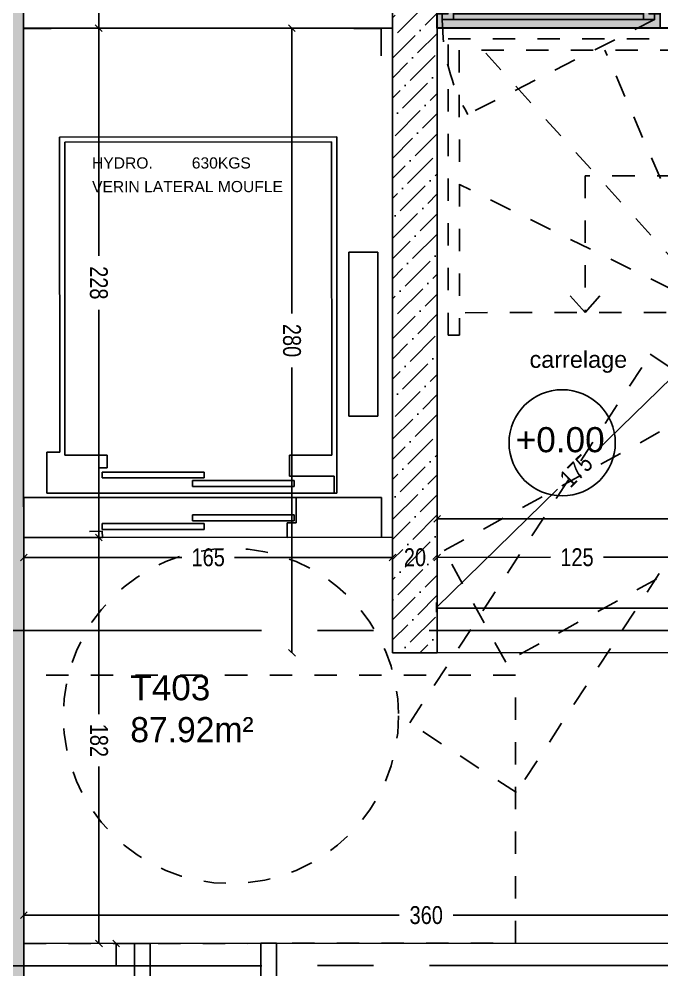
# Model space of a CAD drawing. Header units: millimetres. Extents: x -11.2 to 20.6, y -11.4 to 6.8.
# Drawn here: x 0.078 to 2.955, y -0.015 to 4.237 of the extents above; entities that cross this region are included whole.
import ezdxf

# ---------------------------------------------------------------- set-up
doc = ezdxf.new("R2010")
doc.units = ezdxf.units.MM
for name, pattern in [('AXESx2', [4, 2.5, -0.5, 0.5, -0.5]), ('CACHE', [0.375, 0.25, -0.125]), ('CHEMIN', [0.5, 0.3, -0.2]), ('INTERROMPU', [0.75, 0.5, -0.25])]:
    doc.linetypes.add(name, pattern=pattern)
doc.layers.get('Defpoints').update_dxf_attribs({"color": 1})
for name, color, linetype in [("02_AH_Files d'axes", 147, 'AXESx2'), ('02_AH_Structure Béton', 10, 'Continuous'), ('02_AH_Structure Béton_H', 11, 'Continuous'), ('02_AH_Structure_T', 14, 'INTERROMPU'), ('02_AH_Structure_V', 13, 'Continuous'), ('03_AH_Menuiseries Ext', 3, 'Continuous'), ('04_AH_Cloisons', 150, 'Continuous'), ('04_AH_Isolation', 2, 'Continuous'), ('05_AH_Equip. Techn', 217, 'Continuous'), ('07_AH_Côtes 50e', 7, 'Continuous'), ('07_AH_Perso-Symboles-...', 8, 'Continuous'), ('07_AH_Textes 50e', 7, 'Continuous')]:
    doc.layers.add(name, color=color, linetype=linetype)
doc.layers.add('07_AH_SHAB', color=130, linetype='Continuous', plot=False)
doc.layers.add('10_AH_PANTONE BLANC', color=7, linetype='Continuous', lineweight=0, true_color=0xffffff)
doc.styles.add('ARIAL', font='arial.ttf', dxfattribs={"width": 0.8})
doc.styles.get("Standard").update_dxf_attribs({"font": 'arial.ttf'})
doc.styles.add('Texte 1000', font='arial.ttf', dxfattribs={"height": 1.5})
doc.styles.add('Texte 50', font='arial.ttf', dxfattribs={"height": 0.075})
doc.dimstyles.new('B+B_50', dxfattribs={"dimscale": 0, "dimtxt": 0.08, "dimasz": 0.03, "dimexe": 0.015, "dimexo": 0.03, "dimgap": 0.05, "dimtad": 0, "dimdec": 0, "dimlfac": 100, "dimdsep": 46, "dimtxsty": 'ARIAL', "dimblk": 'OBLIQUE', "dimcen": 0, "dimse1": 1, "dimse2": 1, "dimadec": 0, "dimazin": 0, "dimtp": 5, "dimtm": 2, "dimtfac": 1, "dimtdec": 0, "dimtofl": 0, "dimtmove": 2, "dimatfit": 3, "dimldrblk": 'OBLIQUE', "dimfxl": 1, "dimtolj": 1, "dimarcsym": 0})
pattern_1 = [(45.0186991, (-4278.322744, -90.391835), (0.03363566, 0.1234895056), [0.15875, -0.03175, 0, -0.03175])]

# ---------------------------------------------------------------- blocks, each defined once
blk = doc.blocks.new('esc 2 vol')
at = {"layer": '02_AH_Structure Béton'}
blk.add_lwpolyline([(508.854, 81.8333), (504.394, 81.8319), (504.394, 84.4291), (508.854, 84.4305)], close=True, dxfattribs=at)
at = {"layer": '02_AH_Structure_T', "ltscale": 0.2}
for p, q in [((505.6183, 83.1069), (504.4932, 83.1069)), ((505.6183, 83.0895), (504.4932, 82.5328)), ((505.0558, 83.1069), (504.9593, 82.9978)), ((505.0558, 83.1069), (505.1522, 82.9978)), ((505.6183, 83.0569), (504.599, 81.9319)), ((505.6308, 83.0569), (505.1444, 81.9319))]:
    blk.add_line(p, q, dxfattribs=at)
for points in [[(506.4919, 81.9319), (504.4932, 81.9319), (504.4932, 83.2069), (504.4432, 83.2069), (504.4432, 81.8819), (506.4576, 81.8819)], [(506.8776, 82.4945), (505.0558, 82.4944), (505.0558, 83.1069)], [(505.644, 83.0569), (505.644, 81.9319)], [(505.924, 83.0569), (505.924, 81.9319)], [(506.204, 83.0569), (506.204, 81.9319)], [(506.484, 83.0569), (506.484, 81.9319)], [(507.324, 83.0569), (506.484, 81.8319)], [(506.764, 83.0569), (506.764, 82.3287)], [(507.044, 83.0569), (507.044, 82.737)]]:
    blk.add_lwpolyline(points, dxfattribs=at)
at = {"layer": '02_AH_Structure_T', "linetype": 'CACHE', "ltscale": 0.4}
for points in [[(505.644, 81.8819), (505.644, 81.8319)], [(505.924, 81.8819), (505.924, 81.8319)], [(506.204, 81.8819), (506.204, 81.8319)]]:
    blk.add_lwpolyline(points, dxfattribs=at)
at = {"layer": '02_AH_Structure_V', "ltscale": 0.1}
for points in [[(505.644, 84.3819), (505.644, 84.4319)], [(505.924, 84.3819), (505.924, 84.4319)], [(506.204, 84.3819), (506.204, 84.4319)], [(506.484, 84.3819), (506.484, 84.4319)], [(506.764, 84.3819), (506.764, 84.4319)], [(507.044, 84.3819), (507.044, 84.4319)], [(507.324, 84.3819), (507.324, 84.4319)], [(507.604, 84.3819), (507.604, 84.4319)], [(505.644, 83.2069), (505.644, 84.3319)], [(505.924, 83.2069), (505.924, 84.3319)], [(506.204, 83.2069), (506.204, 84.3319)], [(506.484, 83.2069), (506.484, 84.3319)], [(506.764, 83.2069), (506.764, 84.3319)], [(507.044, 83.2069), (507.044, 84.3319)], [(507.324, 83.2069), (507.324, 84.3319)], [(507.604, 83.2069), (507.604, 84.3319)], [(505.644, 83.7694), (508.241, 83.7694), (508.241, 82.4945), (506.9383, 82.4945)], [(507.324, 83.0569), (507.324, 81.9319)], [(507.604, 83.0569), (507.604, 81.9319)], [(507.044, 82.6486), (507.044, 81.9319)], [(506.764, 82.2403), (506.764, 81.9319)], [(506.764, 81.8819), (506.764, 81.8319)], [(507.044, 81.8819), (507.044, 81.8319)], [(507.324, 81.8819), (507.324, 81.8319)], [(507.604, 81.8819), (507.604, 81.8319)]]:
    blk.add_lwpolyline(points, dxfattribs=at)
at = {"layer": '02_AH_Structure_V', "linetype": 'CHEMIN', "ltscale": 5}
blk.add_lwpolyline([(506.9382, 82.4944), (507.1883, 82.5886)], dxfattribs=at)
at = {"layer": '07_AH_SHAB'}
blk.add_lwpolyline([(504.394, 84.4291), (508.854, 84.4305), (508.854, 81.8333), (504.394, 81.8319)], close=True, dxfattribs=at)
blk = doc.blocks.new('630KGS')
for p, q in [((-0.9904, 2.278), (-0.8673, 2.278)), ((-0.9904, 2.1549), (-0.9904, 2.278)), ((0.4865, 2.278), (0.6096, 2.278)), ((0.6096, 2.1549), (0.6096, 2.278)), ((-0.8295, 1.7921), (-0.8295, 0.382)), ((0.4104, 1.7921), (-0.8295, 1.7921)), ((0.4104, 0.1976), (0.4104, 1.7921)), ((-0.8067, 1.7694), (-0.8067, 0.3682)), ((0.3876, 1.7694), (-0.8067, 1.7694)), ((0.3876, 1.7694), (-0.8067, 1.7694)), ((0.3876, 0.3682), (0.3876, 1.7694)), ((0.4637, 1.2766), (0.4637, 0.5418)), ((0.5943, 1.2766), (0.4637, 1.2766)), ((0.5943, 0.5418), (0.5943, 1.2766)), ((0.4637, 0.5418), (0.5943, 0.5418)), ((-0.8871, 0.382), (-0.8871, 0.1976)), ((-0.8295, 0.382), (-0.8871, 0.382)), ((-0.8067, 0.3682), (-0.6169, 0.3682)), ((-0.6169, 0.3682), (-0.6169, 0.3115)), ((0.1981, 0.3682), (0.1981, 0.2735)), ((0.3876, 0.3682), (0.1981, 0.3682)), ((-0.6169, 0.3115), (-0.6514, 0.3115)), ((-0.6388, 0.2925), (-0.6388, 0.2663)), ((-0.1834, 0.2925), (-0.6388, 0.2925)), ((-0.1834, 0.2663), (-0.6388, 0.2663)), ((-0.1834, 0.2663), (-0.1834, 0.2925)), ((0.1981, 0.2735), (0.3988, 0.2735)), ((0.3988, 0.2735), (0.3988, 0.1976)), ((-0.2356, 0.2543), (-0.2356, 0.2281)), ((0.2198, 0.2543), (-0.2356, 0.2543)), ((0.2198, 0.2281), (-0.2356, 0.2281)), ((0.2198, 0.2281), (0.2198, 0.2543)), ((-0.9904, 0), (-0.9904, 0.178)), ((-0.9904, 0.178), (0.6096, 0.178)), ((-0.8871, 0.1976), (0.4104, 0.1976)), ((0.2286, 0.0643), (0.2286, 0.178)), ((0.3988, 0.1976), (0.4104, 0.1976)), ((0.6096, 0.178), (0.6096, 0)), ((0.2198, 0.1003), (-0.2356, 0.1003)), ((-0.2356, 0.0741), (-0.2356, 0.1003)), ((0.2198, 0.1003), (0.2198, 0.0741)), ((0.6096, 0), (0.6096, 0.1102)), ((-0.1834, 0.0622), (-0.6388, 0.0622)), ((-0.6388, 0.036), (-0.6388, 0.0622)), ((0.2198, 0.0741), (-0.2356, 0.0741)), ((-0.1834, 0.0622), (-0.1834, 0.036)), ((0.1877, 0.0643), (0.2286, 0.0643)), ((0.1877, 0), (0.1877, 0.0643)), ((-0.6388, 0), (-0.9904, 0)), ((-0.6964, 0.0272), (-0.6388, 0.0272)), ((-0.1834, 0.036), (-0.6388, 0.036)), ((-0.6388, 0.0272), (-0.6388, 0)), ((0.6096, 0), (0.1877, 0))]:
    blk.add_line(p, q)
for s, p in [('HYDRO.         630KGS', (-0.6843, 1.6508)), ('VERIN LATERAL MOUFLE', (-0.6843, 1.5451))]:
    blk.add_text(s, height=0.05).set_placement(p)
blk = doc.blocks.new('_Oblique')
at = {"color": 0, "linetype": 'ByBlock', "lineweight": -2}
blk.add_line((-0.5, -0.5), (0.5, 0.5), dxfattribs=at)
blk = doc.blocks.new('*D349')
at = {"layer": '07_AH_Côtes 50e', "color": 0, "lineweight": -2, "transparency": 16777216}
for p, q in [((-0.7974, -7.8746), (0.0357, -7.8743)), ((1.104, -7.874), (0.2709, -7.8742))]:
    blk.add_line(p, q, dxfattribs=at)
at = {"layer": 'Defpoints', "color": 0, "transparency": 16777216}
for p in [(1.0999, 4.6462), (-0.7975, -7.4395), (1.104, -7.874)]:
    blk.add_point(p, dxfattribs=at)
at = {"layer": '07_AH_Côtes 50e', "color": 0, "lineweight": -2, "transparency": 16777216, "xscale": 0.03, "yscale": 0.03, "zscale": 0.03}
for p, rotation in [((-0.7974, -7.8746), 180.0186991388701), ((1.104, -7.874), 0.01869913887016166)]:
    blk.add_blockref('_Oblique', p, dxfattribs=dict(at, rotation=rotation))
at = {"layer": '07_AH_Côtes 50e', "color": 0, "transparency": 16777216, "insert": (0.1533, -7.8743), "char_height": 0.08, "attachment_point": 5, "rotation": 0.0187, "style": 'ARIAL'}
blk.add_mtext('\\A1;190', dxfattribs=at)
blk = doc.blocks.new('*D389')
at = {"layer": '07_AH_Côtes 50e', "color": 0, "lineweight": -2, "transparency": 16777216}
for p, q in [((0.5131, 0.1002), (0.5131, -0.0028)), ((0.5132, -0.2998), (0.5132, -0.1969))]:
    blk.add_line(p, q, dxfattribs=at)
at = {"layer": 'Defpoints', "color": 0, "transparency": 16777216}
for p in [(0.5131, 0.1002), (0.8365, 0.1003), (0.8367, -0.2997)]:
    blk.add_point(p, dxfattribs=at)
at = {"layer": '07_AH_Côtes 50e', "color": 0, "lineweight": -2, "transparency": 16777216, "xscale": 0.03, "yscale": 0.03, "zscale": 0.03}
for p, rotation in [((0.5131, 0.1002), 90.01869913888217), ((0.5132, -0.2998), 270.0186991388822)]:
    blk.add_blockref('_Oblique', p, dxfattribs=dict(at, rotation=rotation))
at = {"layer": '07_AH_Côtes 50e', "color": 0, "transparency": 16777216, "insert": (0.5132, -0.0998), "char_height": 0.08, "attachment_point": 5, "rotation": 270.0187, "style": 'ARIAL'}
blk.add_mtext('\\A1;40', dxfattribs=at)
blk = doc.blocks.new('*D481')
at = {"layer": '07_AH_Côtes 50e', "color": 0, "lineweight": -2, "transparency": 16777216}
for p, q in [((0.4352, 1.9171), (0.4354, 1.126)), ((0.4358, 0.1001), (0.4355, 0.8912))]:
    blk.add_line(p, q, dxfattribs=at)
at = {"layer": 'Defpoints', "color": 0, "transparency": 16777216}
for p in [(0.4352, 1.9171), (1.5612, 1.9174), (0.9125, 0.1003)]:
    blk.add_point(p, dxfattribs=at)
at = {"layer": '07_AH_Côtes 50e', "color": 0, "lineweight": -2, "transparency": 16777216, "xscale": 0.03, "yscale": 0.03, "zscale": 0.03}
for p, rotation in [((0.4352, 1.9171), 90.01869913888217), ((0.4358, 0.1001), 270.0186991388822)]:
    blk.add_blockref('_Oblique', p, dxfattribs=dict(at, rotation=rotation))
at = {"layer": '07_AH_Côtes 50e', "color": 0, "transparency": 16777216, "insert": (0.4355, 1.0086), "char_height": 0.08, "attachment_point": 5, "rotation": 270.0187, "style": 'ARIAL'}
blk.add_mtext('\\A1;182', dxfattribs=at)
blk = doc.blocks.new('*D482')
at = {"layer": '07_AH_Côtes 50e', "color": 0, "lineweight": -2, "transparency": 16777216}
for p, q in [((0.4344, 4.196), (0.4348, 3.1778)), ((0.4352, 1.9171), (0.4349, 2.9352))]:
    blk.add_line(p, q, dxfattribs=at)
at = {"layer": 'Defpoints', "color": 0, "transparency": 16777216}
for p in [(0.4344, 4.196), (0.9236, 4.1961), (1.5612, 1.9174)]:
    blk.add_point(p, dxfattribs=at)
at = {"layer": '07_AH_Côtes 50e', "color": 0, "lineweight": -2, "transparency": 16777216, "xscale": 0.03, "yscale": 0.03, "zscale": 0.03}
for p, rotation in [((0.4344, 4.196), 90.01869913888217), ((0.4352, 1.9171), 270.0186991388822)]:
    blk.add_blockref('_Oblique', p, dxfattribs=dict(at, rotation=rotation))
at = {"layer": '07_AH_Côtes 50e', "color": 0, "transparency": 16777216, "insert": (0.4348, 3.0565), "char_height": 0.08, "attachment_point": 5, "rotation": 270.0187, "style": 'ARIAL'}
blk.add_mtext('\\A1;228', dxfattribs=at)
blk = doc.blocks.new('*D483')
at = {"layer": '07_AH_Côtes 50e', "color": 0, "lineweight": -2, "transparency": 16777216}
for p, q in [((0.4343, 4.521), (0.4344, 4.4543)), ((0.4344, 4.196), (0.4344, 4.2627))]:
    blk.add_line(p, q, dxfattribs=at)
at = {"layer": 'Defpoints', "color": 0, "transparency": 16777216}
for p in [(0.4343, 4.521), (0.9765, 4.5212), (0.9236, 4.1961)]:
    blk.add_point(p, dxfattribs=at)
at = {"layer": '07_AH_Côtes 50e', "color": 0, "lineweight": -2, "transparency": 16777216, "xscale": 0.03, "yscale": 0.03, "zscale": 0.03}
for p, rotation in [((0.4343, 4.521), 90.01869913888217), ((0.4344, 4.196), 270.0186991388822)]:
    blk.add_blockref('_Oblique', p, dxfattribs=dict(at, rotation=rotation))
at = {"layer": '07_AH_Côtes 50e', "color": 0, "transparency": 16777216, "insert": (0.4344, 4.3585), "char_height": 0.08, "attachment_point": 5, "rotation": 270.0187, "style": 'ARIAL'}
blk.add_mtext('\\A1;33', dxfattribs=at)
blk = doc.blocks.new('*D537')
at = {"layer": '07_AH_Côtes 50e', "color": 0, "lineweight": -2, "transparency": 16777216}
for p, q in [((1.9493, 1.9997), (4.0574, 2.0004)), ((6.4093, 2.0011), (4.3013, 2.0005))]:
    blk.add_line(p, q, dxfattribs=at)
at = {"layer": 'Defpoints', "color": 0, "transparency": 16777216}
for p in [(1.9493, 1.9997), (1.9495, 1.6006), (6.4095, 1.6007)]:
    blk.add_point(p, dxfattribs=at)
at = {"layer": '07_AH_Côtes 50e', "color": 0, "lineweight": -2, "transparency": 16777216, "xscale": 0.03, "yscale": 0.03, "zscale": 0.03}
for p, rotation in [((1.9493, 1.9997), 180.0186991388701), ((6.4093, 2.0011), 0.01869913887019514)]:
    blk.add_blockref('_Oblique', p, dxfattribs=dict(at, rotation=rotation))
at = {"layer": '07_AH_Côtes 50e', "color": 0, "transparency": 16777216, "insert": (4.1793, 2.0004), "char_height": 0.08, "attachment_point": 5, "rotation": 0.0187, "style": 'ARIAL'}
blk.add_mtext('\\A1;446', dxfattribs=at)
blk = doc.blocks.new('*D542')
at = {"layer": '07_AH_Côtes 50e', "color": 0, "lineweight": -2, "transparency": 16777216}
for p, q in [((1.9494, 1.8278), (2.4565, 1.828)), ((3.1994, 1.8282), (2.6923, 1.8281))]:
    blk.add_line(p, q, dxfattribs=at)
at = {"layer": 'Defpoints', "color": 0, "transparency": 16777216}
for p in [(1.9493, 1.9997), (3.1993, 2.0001), (1.9494, 1.8278)]:
    blk.add_point(p, dxfattribs=at)
at = {"layer": '07_AH_Côtes 50e', "color": 0, "lineweight": -2, "transparency": 16777216, "xscale": 0.03, "yscale": 0.03, "zscale": 0.03}
for p, rotation in [((1.9494, 1.8278), 180.0186991388701), ((3.1994, 1.8282), 0.01869913887019514)]:
    blk.add_blockref('_Oblique', p, dxfattribs=dict(at, rotation=rotation))
at = {"layer": '07_AH_Côtes 50e', "color": 0, "transparency": 16777216, "insert": (2.5744, 1.828), "char_height": 0.08, "attachment_point": 5, "rotation": 0.0187, "style": 'ARIAL'}
blk.add_mtext('\\A1;125', dxfattribs=at)
blk = doc.blocks.new('*D543')
at = {"layer": 'Defpoints', "color": 0, "transparency": 16777216}
for p in [(1.9493, 1.9997), (1.7494, 1.8277), (1.7495, 1.6602)]:
    blk.add_point(p, dxfattribs=at)
at = {"layer": '07_AH_Côtes 50e', "color": 0, "transparency": 16777216, "insert": (1.8494, 1.8278), "char_height": 0.08, "attachment_point": 5, "rotation": 0.0187, "style": 'ARIAL'}
blk.add_mtext('\\A1;20', dxfattribs=at)
blk = doc.blocks.new('*D399')
at = {"layer": '07_AH_Côtes 50e', "color": 0, "lineweight": -2, "transparency": 16777216}
for p, q in [((0.0994, 1.8272), (0.8065, 1.8274)), ((1.7494, 1.8277), (1.0423, 1.8275))]:
    blk.add_line(p, q, dxfattribs=at)
at = {"layer": 'Defpoints', "color": 0, "transparency": 16777216}
for p in [(0.0994, 1.8272), (0.0994, 1.7659), (1.7495, 1.6602)]:
    blk.add_point(p, dxfattribs=at)
at = {"layer": '07_AH_Côtes 50e', "color": 0, "lineweight": -2, "transparency": 16777216, "xscale": 0.03, "yscale": 0.03, "zscale": 0.03}
for p, rotation in [((0.0994, 1.8272), 180.0186991388701), ((1.7494, 1.8277), 0.01869913887019514)]:
    blk.add_blockref('_Oblique', p, dxfattribs=dict(at, rotation=rotation))
at = {"layer": '07_AH_Côtes 50e', "color": 0, "transparency": 16777216, "insert": (0.9244, 1.8275), "char_height": 0.08, "attachment_point": 5, "rotation": 0.0187, "style": 'ARIAL'}
blk.add_mtext('\\A1;165', dxfattribs=at)
blk = doc.blocks.new('*D400')
at = {"layer": 'Defpoints', "color": 0, "transparency": 16777216}
for p in [(-0.1006, 1.8271), (-0.1006, 1.7585), (0.0994, 1.7659)]:
    blk.add_point(p, dxfattribs=at)
at = {"layer": '07_AH_Côtes 50e', "color": 0, "transparency": 16777216, "insert": (-0.0006, 1.8272), "char_height": 0.08, "attachment_point": 5, "rotation": 0.0187, "style": 'ARIAL'}
blk.add_mtext('\\A1;20', dxfattribs=at)
blk = doc.blocks.new('*D401')
at = {"layer": '07_AH_Côtes 50e', "color": 0, "lineweight": -2, "transparency": 16777216}
for p, q in [((1.2984, 4.1963), (1.2988, 2.9195)), ((1.2993, 1.4004), (1.2989, 2.6772))]:
    blk.add_line(p, q, dxfattribs=at)
at = {"layer": 'Defpoints', "color": 0, "transparency": 16777216}
for p in [(1.2984, 4.1963), (1.7486, 4.1964), (1.7495, 1.4006)]:
    blk.add_point(p, dxfattribs=at)
at = {"layer": '07_AH_Côtes 50e', "color": 0, "lineweight": -2, "transparency": 16777216, "xscale": 0.03, "yscale": 0.03, "zscale": 0.03}
for p, rotation in [((1.2984, 4.1963), 90.01869913888217), ((1.2993, 1.4004), 270.0186991388822)]:
    blk.add_blockref('_Oblique', p, dxfattribs=dict(at, rotation=rotation))
at = {"layer": '07_AH_Côtes 50e', "color": 0, "transparency": 16777216, "insert": (1.2988, 2.7983), "char_height": 0.08, "attachment_point": 5, "rotation": 270.0187, "style": 'ARIAL'}
blk.add_mtext('\\A1;280', dxfattribs=at)
blk = doc.blocks.new('*D404')
at = {"layer": '07_AH_Côtes 50e', "color": 0, "lineweight": -2, "transparency": 16777216}
for p, q in [((0.0999, 0.2258), (1.7794, 0.2263)), ((3.6999, 0.2269), (2.0205, 0.2264))]:
    blk.add_line(p, q, dxfattribs=at)
at = {"layer": 'Defpoints', "color": 0, "transparency": 16777216}
for p in [(3.6999, 0.2269), (0.1, 0.1), (3.7, 0.1012)]:
    blk.add_point(p, dxfattribs=at)
at = {"layer": '07_AH_Côtes 50e', "color": 0, "lineweight": -2, "transparency": 16777216, "xscale": 0.03, "yscale": 0.03, "zscale": 0.03}
for p, rotation in [((0.0999, 0.2258), 180.0186991388701), ((3.6999, 0.2269), 0.01869913887016166)]:
    blk.add_blockref('_Oblique', p, dxfattribs=dict(at, rotation=rotation))
at = {"layer": '07_AH_Côtes 50e', "color": 0, "transparency": 16777216, "insert": (1.8999, 0.2263), "char_height": 0.08, "attachment_point": 5, "rotation": 0.0187, "style": 'ARIAL'}
blk.add_mtext('\\A1;360', dxfattribs=at)
blk = doc.blocks.new('meesc')
at = {"layer": '10_AH_PANTONE BLANC'}
h = blk.add_hatch(color=256, dxfattribs=at)
h.dxf.hatch_style = 1
h.paths.add_polyline_path([(24.2028, 171.7799), (23.2028, 171.7804), (23.203, 172.1586), (24.203, 172.1581)])
at = {"ltscale": 0.1}
for p, q in [((24.128, 172.1206), (23.278, 172.121)), ((24.203, 172.1206), (24.203, 172.0956)), ((24.128, 172.0956), (23.278, 172.096)), ((24.1655, 172.0956), (24.153, 172.0956)), ((24.203, 172.0956), (24.203, 172.0956))]:
    blk.add_line(p, q, dxfattribs=at)
at = {"color": 251}
blk.add_line((23.2529, 172.046), (24.2029, 172.0456), dxfattribs=at)
at = {"color": 251, "linetype": 'CACHE', "ltscale": 0.3, "flags": 128}
blk.add_lwpolyline([(23.228, 172.121), (24.0643, 172.5456)], dxfattribs=at)
at = {"ltscale": 0.1}
for points in [[(24.203, 172.1581), (23.203, 172.1586), (23.2028, 171.7804), (24.2028, 171.7799)], [(23.253, 172.096), (23.203, 172.096), (23.2029, 172.046), (23.2529, 172.046)], [(23.2529, 172.046), (23.253, 172.096), (23.203, 172.096), (23.2029, 172.046)], [(24.1529, 172.0456), (24.153, 172.0956), (24.203, 172.0956), (24.2029, 172.0456)]]:
    blk.add_lwpolyline(points, close=True, dxfattribs=at)
blk.add_lwpolyline([(23.2028, 171.7804), (24.2028, 171.7799), (24.203, 172.1581), (23.203, 172.1586)], close=True)
for points in [[(23.2529, 172.071), (23.2779, 172.071), (23.278, 172.121), (23.228, 172.121), (23.228, 172.096)], [(24.1529, 172.0706), (24.1279, 172.0706), (24.128, 172.1206), (24.178, 172.1206), (24.178, 172.0956)], [(23.2529, 172.071), (24.1529, 172.0706)], [(24.1655, 172.0956), (24.153, 172.0956)]]:
    blk.add_lwpolyline(points, dxfattribs=at)
at = {"color": 251, "linetype": 'CACHE', "ltscale": 0.3}
blk.add_arc((23.328, 172.1209), 0.85, 359.9744, 29.9744, dxfattribs=at)
at = {"insert": (23.2699, 171.9214), "char_height": 0.08, "attachment_point": 1, "rotation": 359.9744, "style": 'Texte 1000'}
blk.add_mtext_dynamic_manual_height_columns('MEESC01', width=1.459488, gutter_width=7.5, heights=[0], dxfattribs=at)
blk = doc.blocks.new('*D588')
at = {"layer": '07_AH_Côtes 50e', "color": 0, "lineweight": -2, "transparency": 16777216}
for p, q in [((3.1957, 2.8267), (2.6552, 2.2979)), ((1.9461, 1.6041), (2.4866, 2.1329))]:
    blk.add_line(p, q, dxfattribs=at)
at = {"layer": 'Defpoints', "color": 0, "transparency": 16777216}
for p in [(3.1991, 2.8233), (1.9461, 1.6041), (1.9495, 1.6006)]:
    blk.add_point(p, dxfattribs=at)
at = {"layer": '07_AH_Côtes 50e', "color": 0, "lineweight": -2, "transparency": 16777216, "xscale": 0.03, "yscale": 0.03, "zscale": 0.03}
for p, rotation in [((3.1957, 2.8267), 44.37464298316325), ((1.9461, 1.6041), 224.3746429831632)]:
    blk.add_blockref('_Oblique', p, dxfattribs=dict(at, rotation=rotation))
at = {"layer": '07_AH_Côtes 50e', "color": 0, "transparency": 16777216, "insert": (2.5709, 2.2154), "char_height": 0.08, "attachment_point": 5, "rotation": 44.3746, "style": 'ARIAL'}
blk.add_mtext('\\A1;175', dxfattribs=at)

msp = doc.modelspace()

# ---------------------------------------------------------------- hatches: boundary and pattern name
at = {"layer": '02_AH_Structure Béton_H'}
h = msp.add_hatch(dxfattribs=at)
h.set_pattern_fill('ANSI36', color=256, scale=0.02, angle=0.0187)
h.set_pattern_definition(pattern_1)
edge = h.paths.add_edge_path()
edge.add_line((0.1002, -0.5), (0.1023, -7.1709))
edge.add_line((0.1023, -7.1709), (-0.0977, -7.1709))
edge.add_line((-0.0977, -7.1709), (-0.1014, 4.4058))
edge.add_line((-0.1014, 4.4058), (0.0986, 4.4059))
edge.add_line((0.0986, 4.4059), (0.1001, -0.3))
h = msp.add_hatch(dxfattribs=at)
h.set_pattern_fill('ANSI36', color=256, scale=0.02, angle=0.0187)
h.set_pattern_definition(pattern_1)
h.paths.add_polyline_path([(1.7495, 1.4006), (1.9495, 1.4006), (1.9486, 4.4065), (1.7486, 4.4064)])
h = msp.add_hatch(dxfattribs=at)
h.set_pattern_fill('ANSI36', color=256, scale=0.02, angle=0.0187)
h.set_pattern_definition(pattern_1)
edge = h.paths.add_edge_path()
edge.add_line((0.1001, -0.3), (3.5001, -0.2989))
edge.add_line((3.5001, -0.2989), (3.5, 0.1011))
edge.add_line((3.5, 0.1011), (6.601, 0.1022))
edge.add_line((6.601, 0.1022), (6.6011, -0.2822))
edge.add_line((6.6011, -0.2822), (8.6014, -0.2815))
edge.add_line((8.6014, -0.2815), (8.6013, 0.1028))
edge.add_line((8.6013, 0.1028), (8.8013, 0.1029))
edge.add_line((8.8013, 0.1029), (8.8031, -5.458))
edge.add_line((8.8031, -5.458), (7.7193, -5.4584))
edge.add_line((7.7193, -5.4584), (7.7198, -7.1684))
edge.add_line((7.7198, -7.1684), (7.7198, -7.1684))
edge.add_line((7.7198, -7.1684), (7.5198, -7.1684))
edge.add_line((7.5198, -7.1684), (7.5193, -5.2584))
edge.add_line((7.5193, -5.2584), (8.6031, -5.2581))
edge.add_line((8.6031, -5.2581), (8.6015, -0.4815))
edge.add_line((8.6015, -0.4815), (6.4012, -0.4822))
edge.add_line((6.4012, -0.4822), (6.401, -0.0979))
edge.add_line((6.401, -0.0979), (3.7, -0.0988))
edge.add_line((3.7, -0.0988), (3.7002, -0.4988))
edge.add_line((3.7002, -0.4988), (0.1002, -0.5))

# ---------------------------------------------------------------- linework, layer by layer
at = {"layer": "02_AH_Files d'axes", "ltscale": 0.5}
for p, q in [((-10.0864, 1.4967), (18.9652, 1.5062)), ((-10.0859, -0.0033), (20.1801, 0.0066))]:
    msp.add_line(p, q, dxfattribs=at)
at = {"layer": '02_AH_Structure Béton'}
msp.add_lwpolyline([(0.1002, -0.5), (0.1023, -7.1709), (-0.0977, -7.1709), (-0.1014, 4.4058), (0.0986, 4.4059), (0.1001, -0.3)], dxfattribs=at)
msp.add_lwpolyline([(1.7495, 1.4006), (1.9495, 1.4006), (1.9486, 4.4065), (1.7486, 4.4064)], close=True, dxfattribs=at)
at = {"layer": '04_AH_Cloisons'}
for points in [[(0.595, 0.1002), (0.665, 0.1002), (0.6651, -0.2998), (0.5951, -0.2998)], [(1.16, 0.1004), (1.23, 0.1004), (1.2301, -0.2996), (1.1601, -0.2996)]]:
    msp.add_lwpolyline(points, close=True, dxfattribs=at)
at = {"layer": '04_AH_Isolation'}
for p, q in [((1.7486, 4.1964), (0.0986, 4.1959)), ((6.4086, 4.1979), (1.9486, 4.1965))]:
    msp.add_line(p, q, dxfattribs=at)
for points in [[(1.7486, 4.1964), (0.0986, 4.1959)], [(6.4086, 4.1979), (1.9486, 4.1965)]]:
    msp.add_lwpolyline(points, dxfattribs=at)
at = {"layer": '07_AH_Côtes 50e'}
msp.add_circle((2.5081, 2.3406), 0.2377, dxfattribs=at)
at = {"layer": '07_AH_Perso-Symboles-...', "linetype": 'INTERROMPU', "ltscale": 0.2}
for points in [[(2.2557, 1.3589), (1.9807, 1.8582), (3.7062, 2.8087), (3.9812, 2.3094)], [(2.3034, 0.7752), (1.826, 1.0866), (2.9023, 2.7366), (3.3797, 2.4252)], [(0.0996, 1.3), (0.1, 0.1), (2.3, 0.1008), (2.2996, 1.3008)]]:
    msp.add_lwpolyline(points, close=True, dxfattribs=at)
msp.add_circle((1.0262, 1.1179), 0.75, dxfattribs=at)
at = {"layer": '07_AH_SHAB'}
msp.add_lwpolyline([(0.1, 0.1), (0.0994, 1.917), (1.7494, 1.9175), (1.7495, 1.4006), (6.6095, 1.4022), (6.6092, 2.3962), (10.0992, 2.4012), (10.1017, -5.3055), (8.8031, -5.3062), (8.8013, 0.1029)], close=True, dxfattribs=at)

# ---------------------------------------------------------------- block references
at = {"layer": '03_AH_Menuiseries Ext', "rotation": 180.0186991388742}
msp.add_blockref('meesc', (26.0935, 176.3636), dxfattribs=at)
at = {"layer": '04_AH_Cloisons', "xscale": -1, "rotation": 180.0186991388742}
msp.add_blockref('esc 2 vol', (-502.472, 85.8652), dxfattribs=at)
at = {"layer": '05_AH_Equip. Techn', "rotation": 0.01657563997700829}
msp.add_blockref('630KGS', (1.0896, 1.9173), dxfattribs=at)

# ---------------------------------------------------------------- texts
at = {"layer": '07_AH_Textes 50e', "insert": (2.5806, 2.6535), "char_height": 0.075, "attachment_point": 8, "rotation": 0.0187, "style": 'Texte 50'}
msp.add_mtext_dynamic_manual_height_columns('carrelage', width=2.370484, gutter_width=0.4, heights=[0], dxfattribs=at)
at = {"layer": '07_AH_Textes 50e', "ltscale": 0.3, "char_height": 0.1125, "attachment_point": 1, "rotation": 0.0187, "style": 'Texte 50'}
for s, insert in [('+0.00', (2.3005, 2.4107)), ('T403\\P{\\fCentury Gothic|b0|i0|c0|p34;\\C0;87.92m²}', (0.5759, 1.3005))]:
    msp.add_mtext_dynamic_manual_height_columns(s, width=6.63565, gutter_width=3.75, heights=[2.9372], dxfattribs=dict(at, insert=insert))

# ---------------------------------------------------------------- dimensions: what is measured, and where the dimension line sits
at = {"layer": '07_AH_Côtes 50e'}
for base, p1, p2, angle, picture, middle in [((1.104, -7.874), (-0.7975, -7.4395), (1.0999, 4.6462), 0.0187, '*D349', (0.1533, -7.8743)), ((0.434336693, 4.520981742), (0.92363117, 4.196141412), (0.976478285, 4.521158676), 90.018699139, '*D483', (0.434389727, 4.358481751)), ((0.4344, 4.196), (1.5612, 1.9174), (0.9236, 4.1961), 90.0187, '*D482', (0.4348, 3.0565)), ((1.2984, 4.1963), (1.7495, 1.4006), (1.7486, 4.1964), 90.0187, '*D401', (1.2988, 2.7983)), ((1.9493, 1.9997), (6.4095, 1.6007), (1.9495, 1.6006), 0.0187, '*D537', (4.1793, 2.0004)), ((1.7494, 1.8277), (1.9493, 1.9997), (1.7495, 1.6602), 0.0187, '*D543', (1.8494, 1.8278)), ((1.9494, 1.8278), (3.1993, 2.0001), (1.9493, 1.9997), 0.0187, '*D542', (2.5744, 1.828)), ((0.4352, 1.9171), (0.9125, 0.1003), (1.5612, 1.9174), 90.0187, '*D481', (0.4355, 1.0086)), ((-0.1006, 1.8271), (0.0994, 1.7659), (-0.1006, 1.7585), 0.0187, '*D400', (-0.0006, 1.8272)), ((0.0994, 1.8272), (1.7495, 1.6602), (0.0994, 1.7659), 0.0187, '*D399', (0.9244, 1.8275)), ((3.6999, 0.2269), (0.1, 0.1), (3.7, 0.1012), 0.0187, '*D404', (1.8999, 0.2263)), ((0.5131, 0.1002), (0.8367, -0.2997), (0.8365, 0.1003), 90.0187, '*D389', (0.5132, -0.0998))]:
    dim = msp.add_linear_dim(base=base, p1=p1, p2=p2, angle=angle, dimstyle='B+B_50', override={"dimscale": 1}, dxfattribs=at)
    dim.commit()
    dim.dimension.update_dxf_attribs({"geometry": picture, "text_midpoint": middle})
dim = msp.add_aligned_dim(p1=(3.1991, 2.8233), p2=(1.9495, 1.6006), distance=-0.0048, dimstyle='B+B_50', override={"dimscale": 1}, dxfattribs=at)
dim.commit()
dim.dimension.update_dxf_attribs({"geometry": '*D588', "text_midpoint": (2.5709, 2.2154)})

doc.saveas('drawing.dxf')
